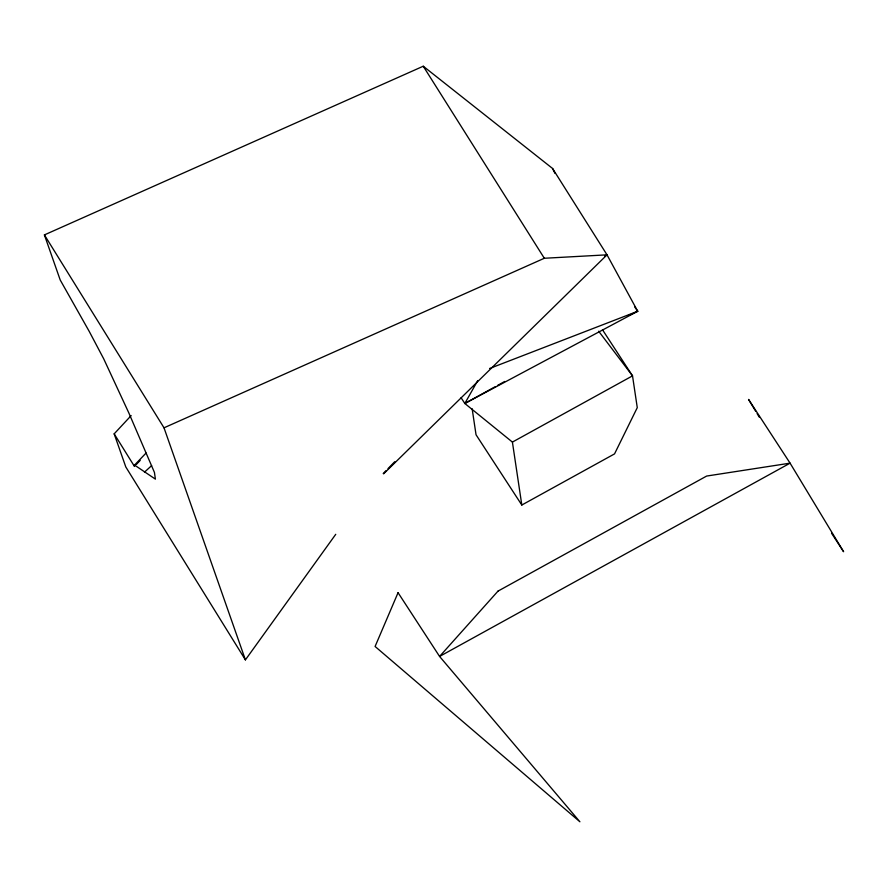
<?xml version="1.0" encoding="UTF-8"?>
<svg xmlns="http://www.w3.org/2000/svg" width="888" height="888" viewBox="0 0 888 888"><rect width="100%" height="100%" fill="white"/><g stroke="black" fill="none" stroke-linecap="round" stroke-linejoin="round"><path stroke-width="1.33" d="M146.054 453.058L134.554 465.09L134.477 466.444L114.175 433.844L131.169 415.584M602.497 329.77L632.522 375.857L637.273 407.648L614.54 453.89L521.811 505.028L512.409 442.091L464.824 403.474L477.733 380.597M114.175 433.844L125.796 466.955L245.41 659.873L335.742 534.31M136.375 464.424L140.193 460.406M383.216 473.548L386.102 470.596M388.023 468.62L394.749 461.716M383.627 473.815L607.015 254.834L552.58 168.487L423.254 66.223L44.4 234.909L60.218 280.009L89.255 331.457L103.718 358.841L128.849 412.976L154.445 472.438L155.389 479.12L134.554 465.09M144.489 472.161L151.637 465.601M604.673 256.31L607.015 254.834L637.717 311.255L464.824 403.474L461.094 397.746M464.824 403.474L495.06 386.802M497.48 385.47L504.728 381.463M512.409 442.091L632.522 375.857L598.667 331.213M628.993 315.384L637.717 311.255L634.576 306.715M44.4 234.909L164.014 427.816L544.322 258.264L607.015 254.834M489.61 368.487L637.717 311.255M831.534 533.211L843.6 551.726L790.076 463.159L748.551 399.411L755.688 411.233M521.811 505.028L476.035 434.754L472.15 408.758M423.254 66.223L544.322 258.264M757.12 413.597L759.262 417.138M552.58 168.487L554.989 173.426M164.014 427.816L245.41 659.873M398.057 592.685L375.091 646.475L579.897 821.777L439.582 656.443L398.057 592.685M498.013 591.108L439.582 656.443L790.076 463.159L706.637 476.057L498.013 591.108"/></g></svg>
